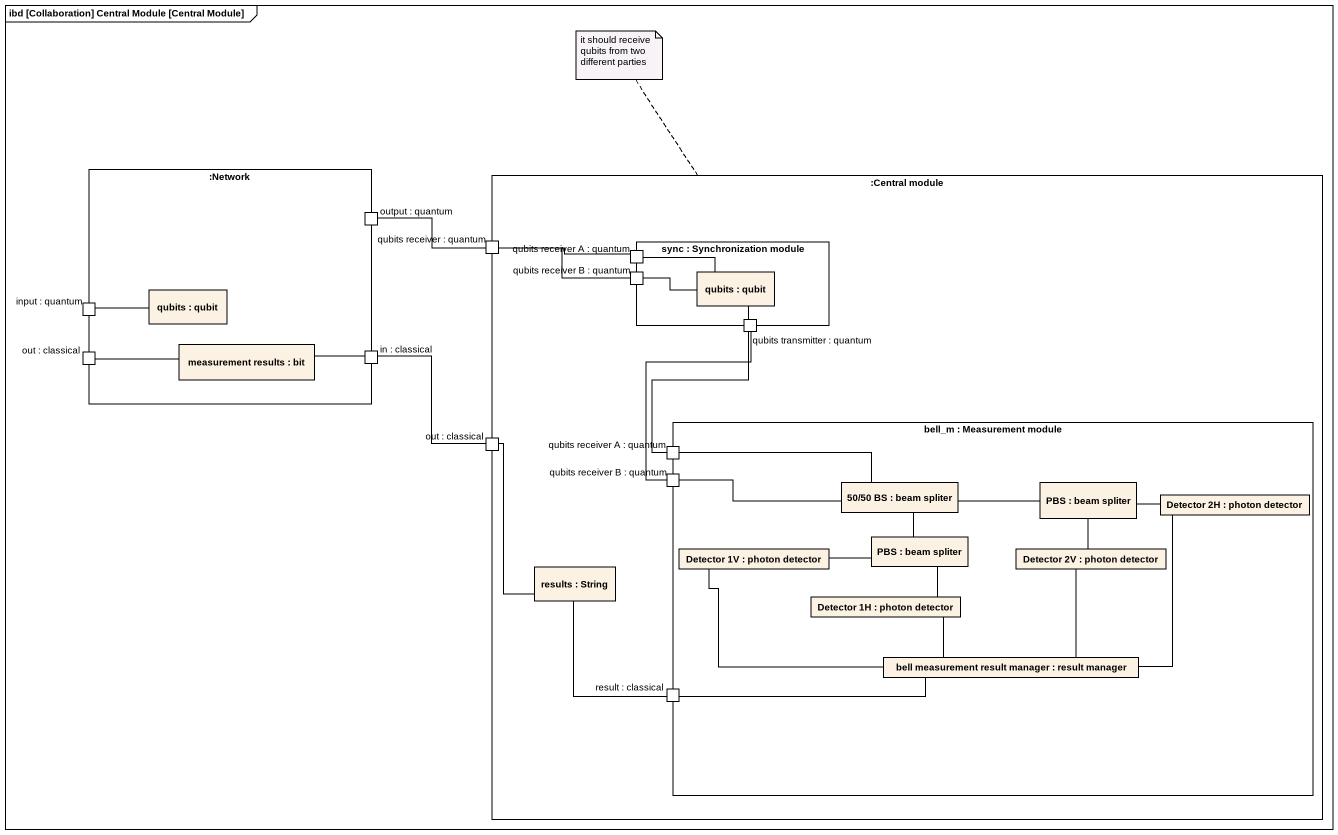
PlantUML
@startuml
mainframe ibd [Collaboration] Central Module [Central Module]
rectangle ":Network" as Network_ {
  port "output : quantum" as output_quantum
  port "input : quantum" as input_quantum
  rectangle "qubits : qubit" as qubits_2
  port "out : classical" as out_classical
  rectangle "measurement results : bit" as measurement_results
  port "in : classical" as in_classical
}
rectangle ":Central module" as Central_module {
  port "qubits receiver : quantum" as qubits_receiver_quantum
  rectangle "sync : Synchronization module" as sync {
    port "qubits receiver A : quantum" as qubits_receiver_A_quantum
    port "qubits receiver B : quantum" as qubits_receiver_B_quantum
    rectangle "qubits : qubit" as qubits
    port "qubits transmitter : quantum" as qubits_transmitter_quantum
  }
  port "out : classical" as out_classical_2
  rectangle "bell_m : Measurement module" as bell_m {
    port "qubits receiver A : quantum" as qubits_receiver_A_quantum_2
    port "qubits receiver B : quantum" as qubits_receiver_B_quantum_2
    rectangle "50/50 BS : beam spliter" as p50_50_BS
    rectangle "PBS : beam spliter" as PBS
    rectangle "Detector 2H : photon detector" as Detector_2H
    rectangle "Detector 1V : photon detector" as Detector_1V
    rectangle "PBS : beam spliter" as PBS_2
    rectangle "Detector 2V : photon detector" as Detector_2V
    rectangle "Detector 1H : photon detector" as Detector_1H
    rectangle "bell measurement result manager : result manager" as bell_measurement_result
    port "result : classical" as result_classical
  }
  rectangle "results : String" as results
}
output_quantum -right- qubits_receiver_quantum
qubits_receiver_quantum -right- qubits_receiver_A_quantum
qubits_receiver_quantum -right- qubits_receiver_B_quantum
qubits_receiver_A_quantum -right- qubits
qubits_receiver_B_quantum -right- qubits
qubits -- qubits_transmitter_quantum
input_quantum -right- qubits_2
qubits_transmitter_quantum -- qubits_receiver_A_quantum_2
qubits_transmitter_quantum -- qubits_receiver_B_quantum_2
measurement_results -left- out_classical
in_classical -left- measurement_results
out_classical_2 -up- in_classical
qubits_receiver_A_quantum_2 -right- p50_50_BS
qubits_receiver_B_quantum_2 -right- p50_50_BS
p50_50_BS -right- PBS
p50_50_BS -- PBS_2
PBS -right- Detector_2H
PBS -- Detector_2V
Detector_2H -- bell_measurement_result
Detector_1V -right- bell_measurement_result
PBS_2 -left- Detector_1V
PBS_2 -- Detector_1H
Detector_2V -- bell_measurement_result
results -up- out_classical_2
Detector_1H -right- bell_measurement_result
bell_measurement_result -left- result_classical
result_classical -up- results
note top of Central_module : it should receive qubits from two different parties
@enduml
